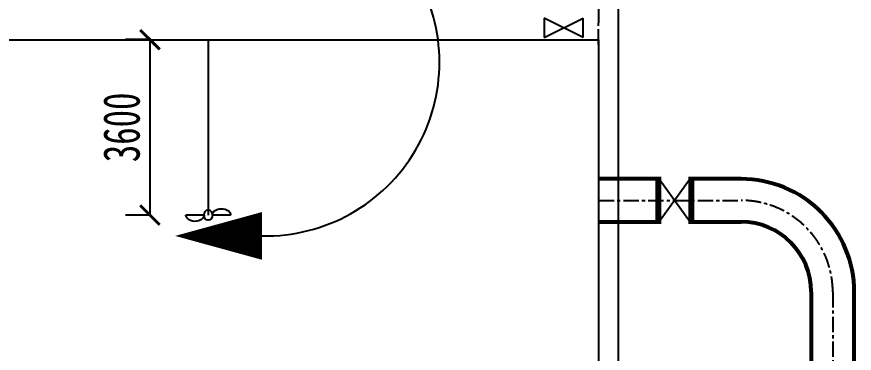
# Model space of a CAD drawing. Header units: millimetres. Extents: x 738100 to 1284508, y 138373 to 260796.
# Drawn here: x 831976 to 849140, y 230825 to 237732 of the extents above; entities that cross this region are included whole.
import ezdxf

# ---------------------------------------------------------------- set-up
doc = ezdxf.new("R2010")
doc.units = ezdxf.units.MM
doc.linetypes.add('CENTER', pattern=[50.8, 31.75, -6.35, 6.35, -6.35])
doc.layers.add('硝化液回流管', color=5, linetype='Continuous', lineweight=53)
doc.layers.add('轴线', color=6, linetype='CENTER')
doc.styles.add('长仿宋', font='simfang.ttf', dxfattribs={"width": 0.7})
doc.dimstyles.new('副本ISO-25', dxfattribs={"dimtxt": 750, "dimasz": 400, "dimexe": 500, "dimexo": 200, "dimgap": 200, "dimtad": 1, "dimdec": 1, "dimdsep": 46, "dimtxsty": '长仿宋', "dimblk": 'ARCHTICK', "dimcen": 200, "dimadec": 0, "dimazin": 0, "dimtfac": 1, "dimtdec": 1, "dimtmove": 0, "dimatfit": 3, "dimldrblk": 'ARCHTICK', "dimfxl": 0.5, "dimfxlon": 1, "dimarcsym": 0})

# ---------------------------------------------------------------- blocks, each defined once
blk = doc.blocks.new('_ArchTick')
at = {"color": 0, "linetype": 'ByBlock', "lineweight": 25, "const_width": 0.15}
blk.add_lwpolyline([(-0.5, -0.5), (0.5, 0.5)], dxfattribs=at)
blk = doc.blocks.new('*D193')
at = {"color": 0, "lineweight": -2, "ltscale": 10, "transparency": 16777216}
for p, q in [((834707, 237261), (834206, 237261)), ((834706, 237261), (834706, 233661)), ((834707, 233661), (834206, 233661))]:
    blk.add_line(p, q, dxfattribs=at)
at = {"layer": 'Defpoints', "color": 0, "ltscale": 10, "transparency": 16777216}
for p in [(835900, 237261), (834706, 233661), (835900, 233661)]:
    blk.add_point(p, dxfattribs=at)
at = {"color": 0, "lineweight": -2, "ltscale": 10, "transparency": 16777216, "xscale": 400, "yscale": 400, "zscale": 400}
for p, rotation in [((834706, 237261), 90), ((834706, 233661), 270)]:
    blk.add_blockref('_ArchTick', p, dxfattribs=dict(at, rotation=rotation))
at = {"color": 0, "ltscale": 10, "transparency": 16777216, "insert": (834127, 235461), "char_height": 750, "attachment_point": 5, "rotation": 90, "style": '长仿宋'}
blk.add_mtext('3600', dxfattribs=at)

msp = doc.modelspace()

# ---------------------------------------------------------------- linework, layer by layer
at = {"lineweight": -3, "ltscale": 100}
for p, q in [((843900.494, 244006.245), (843900.494, 237606.245)), ((779900.494, 237260.765), (843900.494, 237260.765)), ((843900.494, 237260.765), (843900.494, 230860.765))]:
    msp.add_line(p, q, dxfattribs=at)
at = {"lineweight": -3}
for p, q in [((844300.494, 240085.464), (844300.494, 231084.264)), ((843900.494, 237163.753), (843900.494, 233924.664)), ((843900.494, 233524.664), (843900.494, 227763.864)), ((843900.494, 232452.664), (843900.494, 227844.024)), ((844300.494, 231084.264), (844300.494, 230204.264))]:
    msp.add_line(p, q, dxfattribs=at)
at = {"ltscale": 10}
for p, q in [((835900.494, 237260.765), (835900.494, 233660.765)), ((845140.494, 234402.734), (845780.494, 233522.734)), ((845780.494, 234402.734), (845140.494, 233522.734))]:
    msp.add_line(p, q, dxfattribs=at)
at = {"color": 7, "linetype": 'Continuous', "lineweight": -3}
for p, q in [((835815.241, 233660.765), (835441.995, 233660.765)), ((835815.241, 233660.765), (835441.995, 233660.765)), ((836358.993, 233660.765), (835985.748, 233660.765)), ((836358.993, 233660.765), (835985.748, 233660.765))]:
    msp.add_line(p, q, dxfattribs=at)
at = {"color": 7, "lineweight": -3}
msp.add_lwpolyline([(837005.186, 233233.425, 981.097, 0, 0), (835221.997, 233233.425, 0, 0, 0)], format="xyseb", dxfattribs=at)
msp.add_arc((837074.958, 236798.262), 3565.52, 268.8787302, 91.1212698, dxfattribs=at)
at = {"color": 7, "linetype": 'Continuous', "lineweight": -3, "extrusion": (0, 0, -1)}
for centre, start_param, end_param in [((836172.37, 233660.765), 3.141592654, 6.283185307), ((836172.37, 233660.765), 3.141592654, 6.283185307), ((835628.618, 233660.765), 0, 3.141592654), ((835628.618, 233660.765), 0, 3.141592654)]:
    msp.add_ellipse(centre, major_axis=(186.623, 0), ratio=0.700430958, start_param=start_param, end_param=end_param, dxfattribs=at)
at = {"color": 7, "linetype": 'Continuous', "lineweight": -3}
msp.add_ellipse((835900.494, 233660.765), major_axis=(0, 106.567), ratio=0.8, start_param=-1.570796327, end_param=4.71238898, dxfattribs=at)
msp.add_ellipse((835900.494, 233660.765), major_axis=(0, 106.567), ratio=0.8, start_param=-1.570796327, end_param=4.71238898, dxfattribs=at)
at = {"layer": 'Defpoints', "ltscale": 10}
for p, q in [((842787.341, 237702.382), (842787.341, 237302.382)), ((842787.341, 237302.382), (843587.341, 237702.382)), ((843587.341, 237302.382), (842787.341, 237702.382)), ((843587.341, 237302.382), (843587.341, 237702.382))]:
    msp.add_line(p, q, dxfattribs=at)
at = {"layer": '硝化液回流管', "ltscale": 10}
for p, q in [((845100.494, 234402.734), (843900.494, 234402.734)), ((845100.494, 234442.734), (845100.494, 233482.734)), ((845140.494, 234442.734), (845140.494, 233482.734)), ((845780.494, 234442.734), (845780.494, 233482.734)), ((845820.494, 234442.734), (845820.494, 233482.734)), ((846820.493, 234402.734), (845820.494, 234402.734)), ((843900.494, 233522.734), (845100.494, 233522.734)), ((845820.494, 233522.734), (846820.494, 233522.734)), ((848260.494, 232082.734), (848260.494, 228764.264)), ((849140.494, 228764.264), (849140.494, 232082.734))]:
    msp.add_line(p, q, dxfattribs=at)
for radius, end in [(2320, 90.0000211), (1440, 90)]:
    msp.add_arc((846820.494, 232082.734), radius, 0, end, dxfattribs=at)
at = {"layer": '轴线', "ltscale": 10}
for p, q in [((843900.494, 237161.437), (843900.494, 237606.245)), ((843900.494, 233962.734), (846820.493, 233962.734)), ((848700.494, 232082.734), (848700.494, 228764.264))]:
    msp.add_line(p, q, dxfattribs=at)
msp.add_arc((846820.494, 232082.734), 1880, 0, 90.0000232, dxfattribs=at)

# ---------------------------------------------------------------- dimensions: what is measured, and where the dimension line sits
at = {"ltscale": 10}
dim = msp.add_linear_dim(base=(834706.386, 233660.765), p1=(835900.494, 237260.765), p2=(835900.494, 233660.765), angle=270, dimstyle='副本ISO-25', dxfattribs=at)
dim.commit()
dim.dimension.update_dxf_attribs({"geometry": '*D193', "text_midpoint": (834706.386, 235460.765), "dimtype": 160})

doc.saveas('drawing.dxf')
